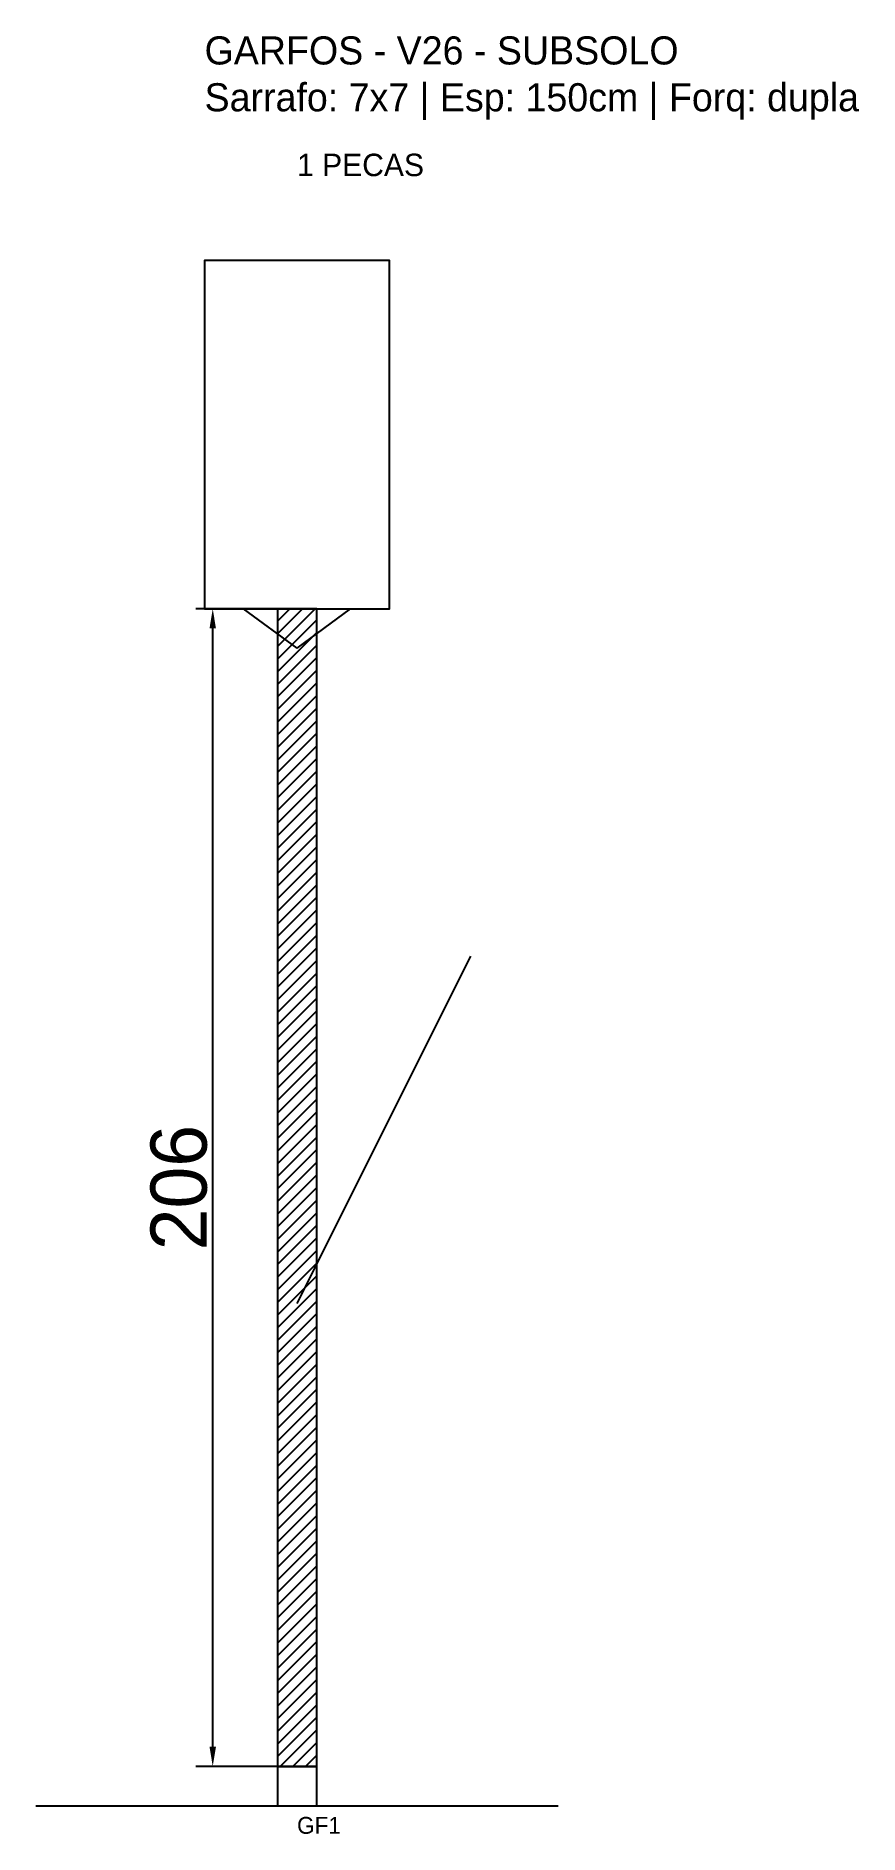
# Model space of a CAD drawing. Header units: metres. Extents: x -30 to 116, y -12 to 308.
import ezdxf

# ---------------------------------------------------------------- set-up
doc = ezdxf.new("R2010")
doc.units = ezdxf.units.M
for name, color, linetype in [('BARRA_ANCORAGEM', 1, 'Continuous'), ('COTA', 241, 'Continuous'), ('GARFOS OK', 3, 'Continuous'), ('NOME DA VIGA', 6, 'Continuous'), ('SARR_7x7', 40, 'Continuous'), ('VIGAS', 3, 'Continuous')]:
    doc.layers.add(name, color=color, linetype=linetype)
doc.dimstyles.new('EZ DXF', dxfattribs={"dimtxt": 10, "dimasz": 3.5, "dimexe": 3, "dimexo": 1.5, "dimgap": 1, "dimtad": 1, "dimdec": 1, "dimdsep": 46, "dimcen": 2.5, "dimazin": 3, "dimtfac": 1, "dimtmove": 0, "dimatfit": 3})

msp = doc.modelspace()

# ---------------------------------------------------------------- hatches: boundary and pattern name
at = {"layer": 'COTA'}
h = msp.add_hatch(dxfattribs=at)
h.set_pattern_fill('ANSI31', scale=0.5)
h.paths.add_polyline_path([(12.954483, 0), (19.954483, 0), (19.954483, 206), (12.954483, 206)])

# ---------------------------------------------------------------- linework, layer by layer
at = {"layer": 'BARRA_ANCORAGEM'}
msp.add_line((16.454483, 82.4), (47.354483, 144.2), dxfattribs=at)
at = {"layer": 'GARFOS OK'}
for p, q in [((16.454483, 199), (6.954483, 206)), ((6.954483, 206), (25.954483, 206)), ((16.454483, 199), (25.954483, 206))]:
    msp.add_line(p, q, dxfattribs=at)
at = {"layer": 'GARFOS OK', "linetype": 'CONTINUOUS'}
msp.add_line((-30, -7), (62.908966, -7), dxfattribs=at)
at = {"layer": 'GARFOS OK'}
msp.add_lwpolyline([(12.954483, 0), (19.954483, 0), (19.954483, 206), (12.954483, 206), (12.954483, 0)], dxfattribs=at)
at = {"layer": 'SARR_7x7'}
msp.add_lwpolyline([(12.954483, -7), (19.954483, -7), (19.954483, 0), (12.954483, 0), (12.954483, -7)], dxfattribs=at)
at = {"layer": 'VIGAS'}
msp.add_lwpolyline([(0, 206), (32.908966, 206), (32.908966, 268), (0, 268), (0, 206)], dxfattribs=at)

# ---------------------------------------------------------------- texts
at = {"layer": 'NOME DA VIGA'}
for s, height, p in [('1 PECAS', 4, (16.454483, 283)), ('GF1', 3, (16.454483, -12))]:
    msp.add_text(s, height=height, dxfattribs=at).set_placement(p)
at = {"layer": 'NOME DA VIGA', "insert": (0, 293), "char_height": 5, "attachment_point": 7}
msp.add_mtext('GARFOS - V26 - SUBSOLO\\PSarrafo: 7x7 | Esp: 150cm | Forq: dupla', dxfattribs=at)

# ---------------------------------------------------------------- dimensions: what is measured, and where the dimension line sits
at = {"layer": 'COTA'}
msp.add_linear_dim(base=(1.454483, 0), p1=(16.454483, 0), p2=(16.454483, 206), angle=90, dimstyle='EZ DXF', dxfattribs=at).render()

doc.saveas('drawing.dxf')
